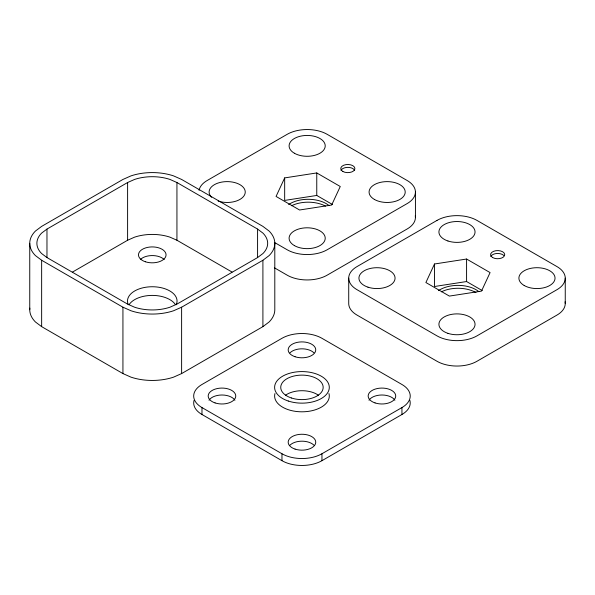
<?xml version="1.0" encoding="UTF-8"?>
<svg xmlns="http://www.w3.org/2000/svg" width="595" height="595" viewBox="0 0 595 595"><rect width="100%" height="100%" fill="white"/><g stroke="black" fill="none" stroke-linecap="round" stroke-linejoin="round"><path stroke-width="0.89" d="M284.67 177.905L276.065 196.432L299.56 209.998L331.66 205.03L340.258 186.503L316.763 172.937L284.67 177.905L284.67 200.418L316.763 195.45L332.426 204.494M434.491 263.994L425.894 282.528L449.389 296.087L481.481 291.126L490.079 272.592L466.584 259.033L434.491 263.994L434.491 286.507L466.584 281.539L482.248 290.583M46.968 229.082L41.628 233.099A35.41 20.446 0 0 0 41.628 253.544L46.968 257.561L127.605 304.119L134.567 307.206A35.41 20.446 0 0 0 169.977 307.206L176.938 304.119L257.583 257.561L262.923 253.544A35.41 20.446 0 0 0 262.923 233.099L257.583 229.082L176.938 182.524L169.977 179.437A35.41 20.446 0 0 0 134.567 179.437L127.605 182.524L46.968 229.082L46.968 257.486M262.908 260.26L269.096 255.605A42.543 24.559 0 0 0 269.096 231.038L262.908 226.383L181.616 179.452L173.547 175.875A42.543 24.559 0 0 0 131.004 175.875L122.934 179.452L41.643 226.383L35.447 231.038A42.543 24.559 0 0 0 35.447 255.605L41.643 260.26L122.934 307.199L131.004 310.769A42.543 24.559 0 0 0 173.547 310.769L181.616 307.199L262.908 260.26L262.908 326.64L181.616 373.578L173.547 377.156A42.543 24.559 0 0 1 131.004 377.156L122.934 373.578L41.643 326.64L35.447 321.984A42.543 24.559 0 0 1 29.839 308.106M262.908 326.64L269.096 321.984A42.543 24.559 0 0 0 274.801 309.705L274.801 243.325M72.516 272.056L127.605 240.246L134.567 237.16A35.41 20.446 0 0 1 169.977 237.16L176.938 240.246L232.035 272.056M201.98 407.575L281.963 453.747A28.277 16.325 0 0 0 321.954 453.747L401.937 407.575A28.277 16.325 0 0 0 401.937 384.482L321.954 338.302A28.277 16.325 0 0 0 281.963 338.302L201.98 384.482A28.277 16.325 0 0 0 201.98 407.575L201.98 414.499L281.963 460.679A28.277 16.325 0 0 0 321.954 460.679L401.937 414.499A28.277 16.325 0 0 0 409.873 400.398M274.369 242.381L287.169 249.766A28.277 16.325 0 0 0 327.161 249.766L407.144 203.587A28.277 16.325 0 0 0 407.144 180.501L327.161 134.321A28.277 16.325 0 0 0 287.169 134.321L207.186 180.501A28.277 16.325 0 0 0 199.057 190.34M274.369 267.78L287.169 275.165A28.277 16.325 0 0 0 327.161 275.165L407.144 228.986A28.277 16.325 0 0 0 415.273 215.74M565.25 278.14L565.25 303.539M466.584 259.033L466.584 281.539M415.429 192.044L415.429 217.443M401.937 407.575L401.937 414.499M348.722 278.14L348.722 303.539A28.277 16.325 0 0 0 357.007 315.082L436.99 361.262A28.277 16.325 0 0 0 476.982 361.262L556.965 315.082A28.277 16.325 0 0 0 565.094 301.829M321.954 453.747L321.954 460.679M316.763 172.937L316.763 195.45M281.963 453.747L281.963 460.679M257.583 229.082L257.583 257.486M181.616 307.199L181.616 373.578M176.938 182.524L176.938 240.246M127.605 182.524L127.605 240.246M122.934 307.199L122.934 373.578M41.643 260.26L41.643 326.64M29.75 243.325L29.75 309.705M438.5 290.628A25.444 14.689 0 0 1 478.834 291.647M490.823 256.49A7.073 4.083 0 0 1 496.728 253.5A7.073 4.083 0 0 1 503.779 255.5M441.386 291.825A25.444 14.689 0 0 1 475.978 292.569M211.537 197.257A18.066 10.427 0 0 1 224.04 181.773A18.066 10.427 0 0 1 244.969 193.858A18.066 10.427 0 0 1 218.149 201.08M288.679 204.539A25.444 14.689 0 0 1 329.005 205.558M341.002 170.393A7.073 4.083 0 0 1 347.83 167.374A7.073 4.083 0 0 1 354.657 170.393M291.565 205.736A25.444 14.689 0 0 1 325.472 206.101M140.338 259.546A13.789 7.958 0 0 1 164.213 259.546M128.341 304.752A24.774 14.302 0 0 1 152.275 286.745A24.774 14.302 0 0 1 176.202 304.752M129.145 304.58A24.774 14.302 0 0 1 152.275 295.403A24.774 14.302 0 0 1 175.406 304.58M368.989 400.234A13.789 7.958 0 0 1 381.945 394.998A13.789 7.958 0 0 1 394.894 400.234M209.016 400.234A13.789 7.958 0 0 1 221.972 394.998A13.789 7.958 0 0 1 234.928 400.234M290.018 352.798A13.789 7.958 0 0 1 313.9 352.798M201.98 414.499A28.277 16.325 0 0 1 194.044 400.398M290.018 445.157A13.789 7.958 0 0 1 313.9 445.157M285.474 395.244A21.212 12.242 0 0 1 318.437 395.244M328.961 393.555A27.34 15.782 0 0 1 301.955 411.807A27.34 15.782 0 0 1 274.957 393.555M436.99 220.418L357.007 266.59A28.277 16.325 0 0 0 357.007 289.683L436.99 335.863A28.277 16.325 0 0 0 476.982 335.863L556.965 289.683A28.277 16.325 0 0 0 556.965 266.59L476.982 220.418A28.277 16.325 0 0 0 436.99 220.418M367.97 287.169A18.066 10.427 0 0 0 395.065 278.14A18.066 10.427 0 0 0 367.97 269.104A18.066 10.427 0 0 0 367.97 287.169M447.953 240.99A18.066 10.427 0 0 0 475.048 231.961A18.066 10.427 0 0 0 447.953 222.924A18.066 10.427 0 0 0 447.953 240.99M524.195 285.511A18.066 10.427 0 0 0 554.421 280.84A18.066 10.427 0 0 0 532.294 268.062A18.066 10.427 0 0 0 524.195 285.511M447.953 333.349A18.066 10.427 0 0 0 475.048 324.32A18.066 10.427 0 0 0 447.953 315.283A18.066 10.427 0 0 0 447.953 333.349M492.653 257.546A7.073 4.083 0 0 0 504.486 255.716A7.073 4.083 0 0 0 495.828 250.718A7.073 4.083 0 0 0 492.653 257.546M294.391 153.242A18.066 10.427 0 0 0 324.61 148.564A18.066 10.427 0 0 0 302.491 135.794A18.066 10.427 0 0 0 294.391 153.242M374.374 199.422A18.066 10.427 0 0 0 404.593 194.743A18.066 10.427 0 0 0 382.473 181.973A18.066 10.427 0 0 0 374.374 199.422M294.391 245.601A18.066 10.427 0 0 0 324.61 240.923A18.066 10.427 0 0 0 302.491 228.153A18.066 10.427 0 0 0 294.391 245.601M342.832 171.449A7.073 4.083 0 0 0 354.657 169.62A7.073 4.083 0 0 0 346 164.622A7.073 4.083 0 0 0 342.832 171.449M145.381 261.763A13.789 7.958 0 0 0 166.057 254.868A13.789 7.958 0 0 0 145.381 247.974A13.789 7.958 0 0 0 145.381 261.763M215.078 402.919A13.789 7.958 0 0 0 235.761 396.025A13.789 7.958 0 0 0 215.078 389.137A13.789 7.958 0 0 0 215.078 402.919M375.051 402.919A13.789 7.958 0 0 0 395.727 396.025A13.789 7.958 0 0 0 375.051 389.137A13.789 7.958 0 0 0 375.051 402.919M295.068 356.74A13.789 7.958 0 0 0 315.744 349.853A13.789 7.958 0 0 0 295.068 342.958A13.789 7.958 0 0 0 295.068 356.74M295.068 449.099A13.789 7.958 0 0 0 315.744 442.204A13.789 7.958 0 0 0 295.068 435.317A13.789 7.958 0 0 0 295.068 449.099M291.357 397.973A21.212 12.242 0 0 0 323.167 387.367A21.212 12.242 0 0 0 291.357 376.761A21.212 12.242 0 0 0 291.357 397.973M288.292 401.037A27.34 15.782 0 0 0 329.295 387.367A27.34 15.782 0 0 0 288.292 373.697A27.34 15.782 0 0 0 288.292 401.037"/></g></svg>
